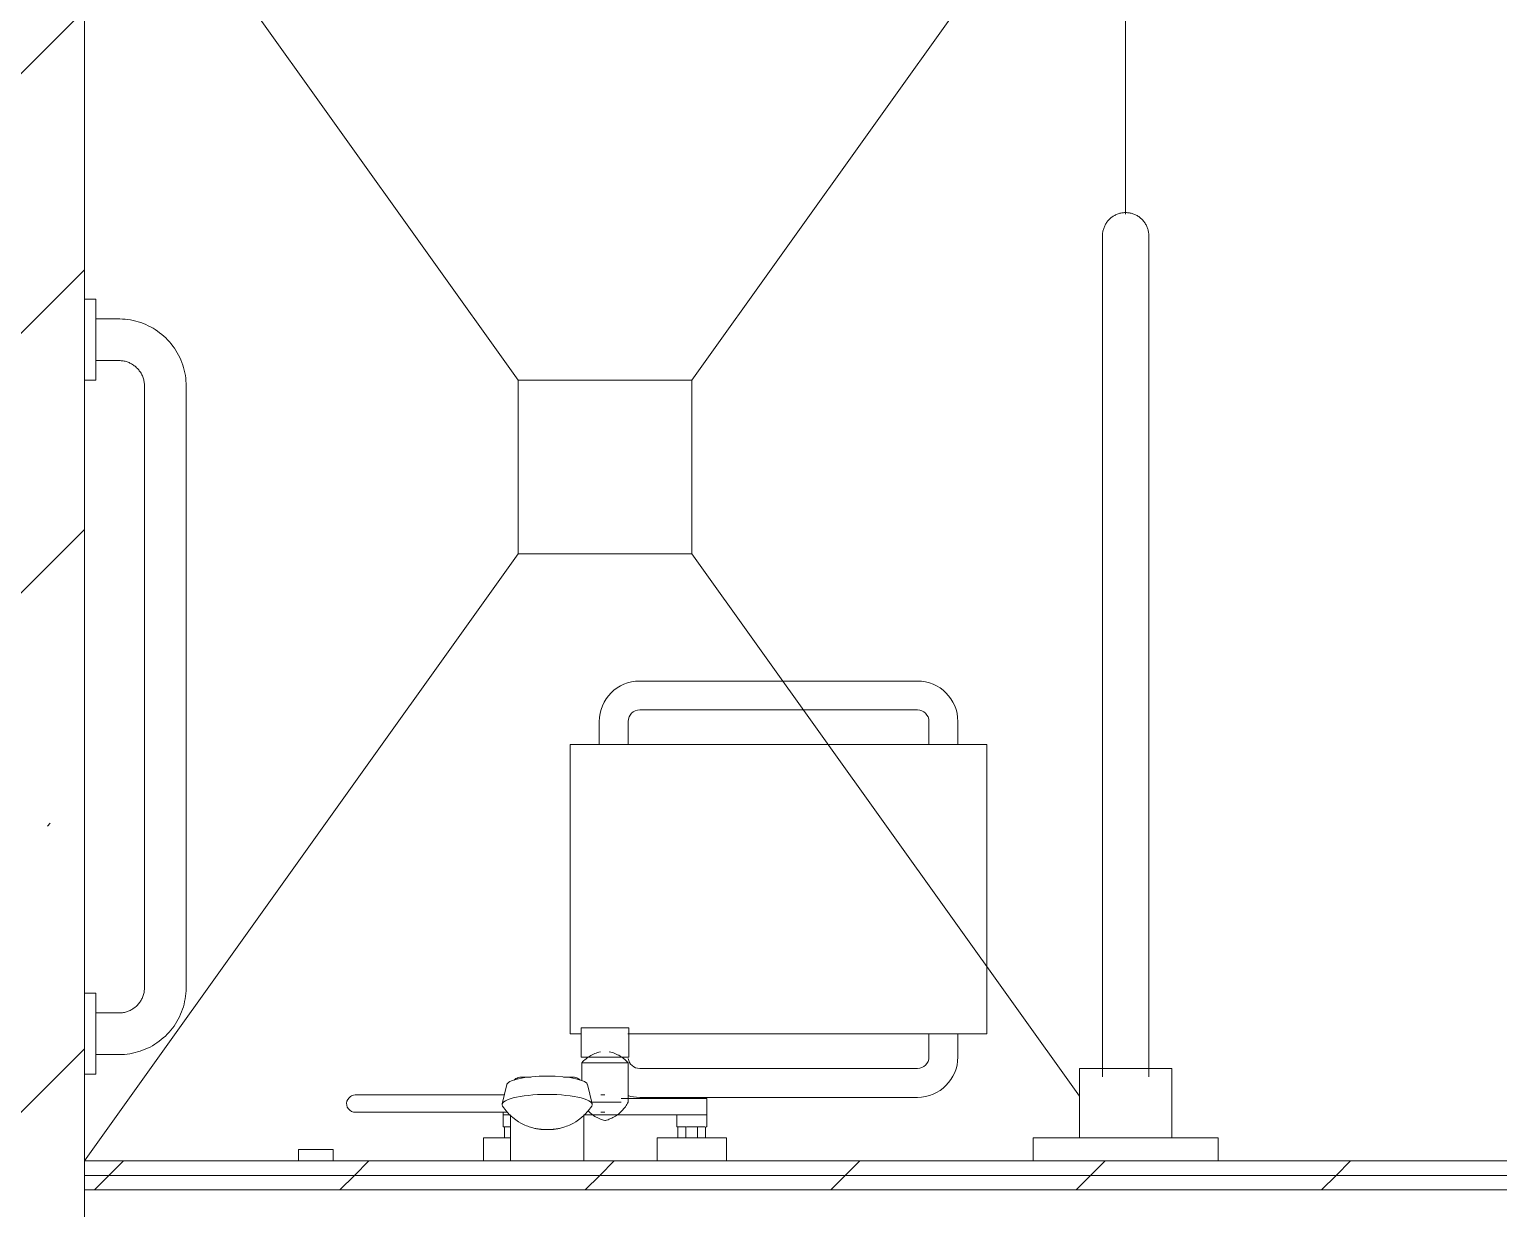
# Model space of a CAD drawing. Header units: millimetres. Extents: x -515342 to 330399, y -224905 to 507333.
# Drawn here: x -297428 to -296158, y 132972 to 133992 of the extents above; entities that cross this region are included whole.
import ezdxf

# ---------------------------------------------------------------- set-up
doc = ezdxf.new("R2010")
doc.units = ezdxf.units.MM
for name, color, linetype, lineweight in [('Оборудование', 7, 'Continuous', 0), ('Сантехника', 7, 'Continuous', 0), ('Стены внутренние', 7, 'Continuous', 0), ('Стены несущие', 7, 'Continuous', 0), ('Стены отделка', 7, 'Continuous', 0), ('Стены штриховка', 7, 'Continuous', 0)]:
    doc.layers.add(name, color=color, linetype=linetype, lineweight=lineweight)
pattern_1 = [(45, (-374025.76, 123368.6), (-106.06602, 106.06602), [])]

# ---------------------------------------------------------------- blocks, each defined once
blk = doc.blocks.new('МГН_Санузел_Поручень горизонтальный - АР_Сантехнические приборы_МГН_Поручень горизонтальный-3156318-О_АР_П_2__3_400_План 2 этажа')
at = {"layer": 'Сантехника'}
for p, q in [((-595.8, 88), (-1115.8, 88)), ((-1115.8, 52), (-595.8, 52)), ((-1173.8, 30), (-1173.8, 10)), ((-1137.8, 10), (-1137.8, 30)), ((-573.8, 30), (-573.8, 10)), ((-537.8, 10), (-537.8, 30)), ((-1190.8, 10), (-1190.8, 0)), ((-1190.8, 10), (-1155.8, 10)), ((-1155.8, 10), (-1120.8, 10)), ((-1120.8, 0), (-1120.8, 10)), ((-590.8, 10), (-590.8, 0)), ((-590.8, 10), (-555.8, 10)), ((-555.8, 10), (-520.8, 10)), ((-520.8, 0), (-520.8, 10))]:
    blk.add_line(p, q, dxfattribs=at)
at = {"layer": 'Сантехника', "flags": 128}
for points in [[(-1115.8, 88), (-1118.1, 88), (-1120.4, 87.8), (-1122.7, 87.6), (-1125, 87.3), (-1127.3, 86.8), (-1129.6, 86.3), (-1131.8, 85.7), (-1134, 85.1), (-1136.2, 84.3), (-1138.4, 83.4), (-1140.5, 82.5), (-1142.6, 81.4), (-1144.6, 80.3), (-1146.6, 79.1), (-1148.5, 77.9), (-1150.4, 76.5), (-1152.3, 75.1), (-1154, 73.6), (-1155.8, 72), (-1157.4, 70.4), (-1159, 68.7), (-1160.5, 67), (-1161.9, 65.1), (-1163.3, 63.3), (-1164.6, 61.3), (-1165.8, 59.4), (-1166.9, 57.3), (-1168, 55.3), (-1169, 53.2), (-1169.9, 51), (-1170.7, 48.8), (-1171.4, 46.6), (-1172, 44.4), (-1172.5, 42.1), (-1173, 39.9), (-1173.3, 37.6), (-1173.6, 35.3), (-1173.7, 32.9), (-1173.8, 30.6), (-1173.8, 30)], [(-537.8, 30), (-537.8, 32.3), (-538, 34.6), (-538.2, 36.9), (-538.5, 39.2), (-539, 41.5), (-539.5, 43.8), (-540.1, 46), (-540.7, 48.2), (-541.5, 50.4), (-542.4, 52.6), (-543.3, 54.7), (-544.3, 56.8), (-545.5, 58.8), (-546.7, 60.8), (-547.9, 62.7), (-549.3, 64.6), (-550.7, 66.5), (-552.2, 68.2), (-553.8, 70), (-555.4, 71.6), (-557.1, 73.2), (-558.8, 74.7), (-560.7, 76.1), (-562.5, 77.5), (-564.5, 78.8), (-566.4, 80), (-568.5, 81.2), (-570.5, 82.2), (-572.6, 83.2), (-574.8, 84.1), (-577, 84.9), (-579.2, 85.6), (-581.4, 86.2), (-583.7, 86.7), (-585.9, 87.2), (-588.2, 87.5), (-590.5, 87.8), (-592.9, 87.9), (-595.2, 88), (-595.8, 88)], [(-1137.8, 30), (-1137.8, 30.9), (-1137.7, 31.8), (-1137.6, 32.6), (-1137.5, 33.5), (-1137.4, 34.4), (-1137.2, 35.2), (-1136.9, 36.1), (-1136.7, 36.9), (-1136.4, 37.8), (-1136.1, 38.6), (-1135.7, 39.4), (-1135.3, 40.2), (-1134.9, 40.9), (-1134.4, 41.7), (-1134, 42.4), (-1133.4, 43.1), (-1132.9, 43.8), (-1132.3, 44.5), (-1131.7, 45.2), (-1131.1, 45.8), (-1130.5, 46.4), (-1129.8, 47), (-1129.1, 47.5), (-1128.4, 48), (-1127.7, 48.5), (-1126.9, 49), (-1126.2, 49.4), (-1125.4, 49.8), (-1124.6, 50.2), (-1123.8, 50.5), (-1122.9, 50.8), (-1122.1, 51.1), (-1121.3, 51.3), (-1120.4, 51.5), (-1119.5, 51.7), (-1118.7, 51.8), (-1117.8, 51.9), (-1116.9, 52), (-1116, 52), (-1115.8, 52)], [(-595.8, 52), (-594.9, 52), (-594, 51.9), (-593.2, 51.8), (-592.3, 51.7), (-591.4, 51.6), (-590.6, 51.4), (-589.7, 51.1), (-588.9, 50.9), (-588, 50.6), (-587.2, 50.3), (-586.4, 49.9), (-585.6, 49.5), (-584.9, 49.1), (-584.1, 48.6), (-583.4, 48.2), (-582.7, 47.6), (-582, 47.1), (-581.3, 46.5), (-580.6, 45.9), (-580, 45.3), (-579.4, 44.7), (-578.8, 44), (-578.3, 43.3), (-577.8, 42.6), (-577.3, 41.9), (-576.8, 41.1), (-576.4, 40.4), (-576, 39.6), (-575.6, 38.8), (-575.3, 38), (-575, 37.1), (-574.7, 36.3), (-574.5, 35.5), (-574.3, 34.6), (-574.1, 33.7), (-574, 32.9), (-573.9, 32), (-573.8, 31.1), (-573.8, 30.2), (-573.8, 30)]]:
    blk.add_lwpolyline(points, dxfattribs=at)
blk = doc.blocks.new('Опорный поручень - Откидной поручень для унитаза-8747127-О_АР_П_2__3_400_План 2 этажа')
at = {"layer": 'Оборудование'}
for p, q in [((1695, 5955), (1695, 5935)), ((1855, 5935), (1855, 5955)), ((1855, 5935), (1695, 5935)), ((1735, 5915), (1735, 5935)), ((1815, 5935), (1815, 5915)), ((1735, 5875), (1735, 5915)), ((1815, 5915), (1815, 5875)), ((1755, 5882.3), (1755, 5280)), ((1795, 5280), (1795, 5882.3)), ((1735, 5875), (1815, 5875))]:
    blk.add_line(p, q, dxfattribs=at)
at = {"layer": 'Оборудование', "flags": 128}
for points in [[(1755, 5280), (1755, 5275), (1755, 5270), (1755, 5265), (1755, 5260.1), (1755, 5255.2), (1755, 5250.3), (1755, 5245.5), (1755, 5240.7), (1755, 5236), (1755, 5231.3), (1755, 5226.8), (1755, 5222.3), (1755, 5217.9), (1755, 5213.6), (1755, 5209.4), (1755, 5205.4), (1755, 5201.4), (1755, 5197.6), (1755, 5193.9), (1755, 5190.3), (1755, 5186.9), (1755, 5183.7), (1755, 5180.5), (1755, 5177.6), (1755, 5174.8), (1755, 5172.2), (1755, 5169.8), (1755, 5167.5), (1755, 5165.4), (1755, 5163.5), (1755, 5161.8), (1755, 5160.2), (1755, 5158.9), (1755, 5157.8), (1755, 5156.8), (1755, 5156.1), (1755, 5155.5), (1755, 5155.2), (1755, 5155), (1755, 5155)], [(1755, 5155), (1755, 5155.1), (1755, 5155.4), (1755, 5155.9), (1755, 5156.6), (1755, 5157.5), (1755, 5158.6), (1755, 5159.9), (1755, 5161.3), (1755, 5163), (1755, 5164.9), (1755, 5166.9), (1755, 5169.1), (1755, 5171.5), (1755, 5174.1), (1755, 5176.8), (1755, 5179.7), (1755, 5182.8), (1755, 5186), (1755, 5189.4), (1755, 5192.9), (1755, 5196.6), (1755, 5200.4), (1755, 5204.3), (1755, 5208.3), (1755, 5212.5), (1755, 5216.7), (1755, 5221.1), (1755, 5225.5), (1755, 5230.1), (1755, 5234.7), (1755, 5239.4), (1755, 5244.2), (1755, 5249), (1755, 5253.8), (1755, 5258.8), (1755, 5263.7), (1755, 5268.7), (1755, 5273.7), (1755, 5278.7), (1755, 5280)], [(1795, 5280), (1795, 5275), (1795, 5270), (1795, 5265), (1795, 5260.1), (1795, 5255.2), (1795, 5250.3), (1795, 5245.5), (1795, 5240.7), (1795, 5236), (1795, 5231.3), (1795, 5226.8), (1795, 5222.3), (1795, 5217.9), (1795, 5213.6), (1795, 5209.4), (1795, 5205.4), (1795, 5201.4), (1795, 5197.6), (1795, 5193.9), (1795, 5190.3), (1795, 5186.9), (1795, 5183.7), (1795, 5180.5), (1795, 5177.6), (1795, 5174.8), (1795, 5172.2), (1795, 5169.8), (1795, 5167.5), (1795, 5165.4), (1795, 5163.5), (1795, 5161.8), (1795, 5160.2), (1795, 5158.9), (1795, 5157.8), (1795, 5156.8), (1795, 5156.1), (1795, 5155.5), (1795, 5155.2), (1795, 5155), (1795, 5155)], [(1795, 5155), (1795, 5155.1), (1795, 5155.4), (1795, 5155.9), (1795, 5156.6), (1795, 5157.5), (1795, 5158.6), (1795, 5159.9), (1795, 5161.3), (1795, 5163), (1795, 5164.9), (1795, 5166.9), (1795, 5169.1), (1795, 5171.5), (1795, 5174.1), (1795, 5176.8), (1795, 5179.7), (1795, 5182.8), (1795, 5186), (1795, 5189.4), (1795, 5192.9), (1795, 5196.6), (1795, 5200.4), (1795, 5204.3), (1795, 5208.3), (1795, 5212.5), (1795, 5216.7), (1795, 5221.1), (1795, 5225.5), (1795, 5230.1), (1795, 5234.7), (1795, 5239.4), (1795, 5244.2), (1795, 5249), (1795, 5253.8), (1795, 5258.8), (1795, 5263.7), (1795, 5268.7), (1795, 5273.7), (1795, 5278.7), (1795, 5280)], [(1775, 5135), (1774.2, 5135), (1773.4, 5135.1), (1772.6, 5135.1), (1771.8, 5135.3), (1771, 5135.4), (1770.2, 5135.6), (1769.5, 5135.8), (1768.7, 5136), (1768, 5136.3), (1767.2, 5136.6), (1766.5, 5136.9), (1765.8, 5137.3), (1765.1, 5137.6), (1764.4, 5138.1), (1763.7, 5138.5), (1763.1, 5139), (1762.4, 5139.4), (1761.8, 5140), (1761.2, 5140.5), (1760.7, 5141.1), (1760.1, 5141.7), (1759.6, 5142.3), (1759.1, 5142.9), (1758.6, 5143.5), (1758.2, 5144.2), (1757.8, 5144.9), (1757.4, 5145.6), (1757, 5146.3), (1756.7, 5147), (1756.4, 5147.8), (1756.1, 5148.5), (1755.8, 5149.3), (1755.6, 5150), (1755.4, 5150.8), (1755.3, 5151.6), (1755.2, 5152.4), (1755.1, 5153.2), (1755, 5154), (1755, 5154.8), (1755, 5155)], [(1795, 5155), (1795, 5154.2), (1794.9, 5153.4), (1794.9, 5152.6), (1794.7, 5151.8), (1794.6, 5151), (1794.4, 5150.2), (1794.2, 5149.5), (1794, 5148.7), (1793.7, 5148), (1793.4, 5147.2), (1793.1, 5146.5), (1792.7, 5145.8), (1792.4, 5145.1), (1791.9, 5144.4), (1791.5, 5143.7), (1791, 5143.1), (1790.6, 5142.4), (1790, 5141.8), (1789.5, 5141.2), (1788.9, 5140.7), (1788.3, 5140.1), (1787.7, 5139.6), (1787.1, 5139.1), (1786.5, 5138.6), (1785.8, 5138.2), (1785.1, 5137.8), (1784.4, 5137.4), (1783.7, 5137), (1783, 5136.7), (1782.2, 5136.4), (1781.5, 5136.1), (1780.7, 5135.8), (1780, 5135.6), (1779.2, 5135.4), (1778.4, 5135.3), (1777.6, 5135.2), (1776.8, 5135.1), (1776, 5135), (1775.2, 5135), (1775, 5135)]]:
    blk.add_lwpolyline(points, dxfattribs=at)
blk = doc.blocks.new('2D_Трап_1200хх900 - АР_Сантехнические приборы_Трап-V81-О_АР_П_2__3_400_План 2 этажа')
at = {"layer": 'Сантехника'}
for p, q in [((-75, 75), (-600, 450)), ((75, 75), (572, 430)), ((600, 430), (600, -450)), ((-75, 75), (75, 75)), ((-75, -75), (-75, 75)), ((75, 75), (75, -75)), ((-75, -75), (-544, -410)), ((75, -75), (-75, -75)), ((75, -75), (600, -450)), ((600, -450), (218.5, -450))]:
    blk.add_line(p, q, dxfattribs=at)
blk = doc.blocks.new('Смеситель с душем - Смеситель_СЛ-ОД-Т40-V108-О_АР_П_2__3_400_План 2 этажа')
at = {"layer": 'Сантехника'}
for p, q in [((18.2, 0), (18.2, -40)), ((81.8, -40), (81.8, 0)), ((-105, 0), (-105, -20)), ((-45, -20), (-45, 0)), ((105, -20), (105, 0)), ((-105, -20), (-45, -20)), ((-87, -29.6), (-87, -20)), ((-80, -29.6), (-80, -20)), ((-70, -20), (-70, -29.6)), ((-63, -29.6), (-63, -20)), ((81.9, -20), (105, -20)), ((87, -29.6), (87, -20)), ((-88, -29.6), (-88, -40)), ((-88, -29.6), (-87.5, -29.6)), ((-86.2, -29.6), (-80, -29.6)), ((-79.7, -29.6), (-70.3, -29.6)), ((-70, -29.6), (-62, -29.6)), ((-62, -40), (-62, -29.6)), ((81.9, -29.6), (88, -29.6)), ((88, -40), (88, -29.6)), ((-88, -40), (-88, -54)), ((-88, -40), (-75, -40)), ((-75, -40), (-88, -40)), ((-75, -40), (18.2, -40)), ((11.2, -49.3), (15.2, -66.1)), ((81.9, -40), (84.2, -40)), ((88, -40), (81.9, -40)), ((84.2, -40), (86.2, -40)), ((84.8, -66.1), (88.8, -49.3)), ((86.3, -40), (88, -40)), ((88, -42.1), (88, -40)), ((-75, -54), (-88, -54)), ((-14.1, -54), (-75, -54)), ((-20, -51), (-20, -85)), ((12.1, -51), (-14.1, -51)), ((20, -85), (20, -69.6)), ((28.2, -72.6), (35.8, -72.6)), ((64.2, -72.6), (71.8, -72.6)), ((20, -85), (-20, -85)), ((-20.5, -89.7), (-20.5, -110.7)), ((-20.5, -89.7), (20.5, -89.7)), ((20.5, -110.7), (20.5, -89.7)), ((-20.5, -110.7), (-20.5, -115)), ((20.5, -115), (20.5, -110.7)), ((20.5, -115), (-20.5, -115))]:
    blk.add_line(p, q, dxfattribs=at)
at = {"layer": 'Сантехника', "flags": 128}
for points in [[(-20, -51), (-19.5, -50), (-18.9, -48.9), (-18.3, -47.9), (-17.6, -46.9), (-16.9, -46), (-16.1, -45), (-15.4, -44.1), (-14.6, -43.3), (-13.7, -42.4), (-12.8, -41.6), (-11.9, -40.8), (-11, -40.1), (-10, -39.4), (-9, -38.8), (-8, -38.2), (-6.9, -37.6), (-5.9, -37.1), (-4.8, -36.6), (-3.7, -36.1), (-2.6, -35.7), (-1.4, -35.4), (-0.3, -35.1), (0, -35)], [(0, -35), (1.2, -35.3), (2.3, -35.7), (3.4, -36), (4.5, -36.5), (5.6, -36.9), (6.7, -37.5), (7.7, -38), (8.8, -38.6), (9.8, -39.3), (10.8, -40), (11.7, -40.7), (12.6, -41.4), (13.5, -42.2), (14.4, -43.1)], [(11.5, -47.5), (14.6, -43.3), (17.6, -40), (20.4, -37.5), (23, -35.6), (25.2, -34), (27.2, -32.8), (29, -31.9), (30.7, -31.1), (32.1, -30.5), (33.4, -30), (34.6, -29.6), (35.7, -29.2), (36.7, -28.9), (37.6, -28.7), (38.5, -28.4), (39.3, -28.2), (40.1, -28.1), (40.8, -27.9), (41.4, -27.8), (42.1, -27.7), (42.7, -27.6), (43.3, -27.5), (43.9, -27.4), (44.4, -27.4), (44.9, -27.3), (45.4, -27.3), (45.9, -27.2), (46.4, -27.2), (46.9, -27.2), (47.4, -27.1), (47.9, -27.1), (48.3, -27.1), (48.8, -27.1), (49.2, -27.1), (49.7, -27.1), (50, -27.1)], [(88.5, -47.5), (85.4, -43.3), (82.4, -40), (79.6, -37.5), (77, -35.6), (74.8, -34), (72.8, -32.8), (71, -31.9), (69.3, -31.1), (67.9, -30.5), (66.6, -30), (65.4, -29.6), (64.3, -29.2), (63.3, -28.9), (62.4, -28.7), (61.5, -28.4), (60.7, -28.2), (59.9, -28.1), (59.2, -27.9), (58.6, -27.8), (57.9, -27.7), (57.3, -27.6), (56.7, -27.5), (56.1, -27.4), (55.6, -27.4), (55.1, -27.3), (54.6, -27.3), (54.1, -27.2), (53.6, -27.2), (53.1, -27.2), (52.6, -27.1), (52.1, -27.1), (51.7, -27.1), (51.2, -27.1), (50.8, -27.1), (50.3, -27.1), (50, -27.1)], [(3.7, -42.1), (2.2, -42.1), (1.1, -42.1), (0.3, -42.1), (0, -42.1), (0, -42.1)], [(84.2, -42.1), (93.4, -42.1), (108.4, -42.1), (123.8, -42.1), (139, -42.1), (153.6, -42.1), (167.3, -42.1), (179.9, -42.1), (191.1, -42.1), (200.5, -42.1), (207.9, -42.1), (213, -42.1), (215.6, -42.1), (215.2, -42.1)], [(215.2, -42.1), (215.6, -42.1), (213, -42.1), (207.9, -42.1), (200.5, -42.1), (191.1, -42.1), (179.9, -42.1), (167.3, -42.1), (153.6, -42.1), (139, -42.1), (123.8, -42.1), (108.4, -42.1), (93.4, -42.1), (84.2, -42.1)], [(215.2, -42.1), (215.2, -42.1), (215.2, -42.1), (215.1, -42.1), (215.1, -42.1), (215, -42.1), (214.9, -42.1), (214.7, -42.1)], [(215.8, -42.1), (217.5, -42.3), (219.2, -42.9), (220.6, -43.8), (221.8, -45.1), (222.7, -46.6), (223.2, -48.3), (223.3, -50), (223, -51.7), (222.3, -53.3), (221.2, -54.7), (220.1, -55.7), (219, -56.3), (217.4, -56.9), (215.8, -57.1)], [(3.7, -57.1), (2.2, -57.1), (1.1, -57.1), (0.3, -57.1), (0, -57.1), (0, -57.1)], [(215.2, -57.1), (215.6, -57.1), (213, -57.1), (207.9, -57.1), (200.5, -57.1), (191.1, -57.1), (179.9, -57.1), (167.3, -57.1), (153.6, -57.1), (139, -57.1), (123.8, -57.1), (108.4, -57.1), (93.4, -57.1), (86.9, -57.1)], [(86.9, -57.1), (93.4, -57.1), (108.4, -57.1), (123.8, -57.1), (139, -57.1), (153.6, -57.1), (167.3, -57.1), (179.9, -57.1), (191.1, -57.1), (200.5, -57.1), (207.9, -57.1), (213, -57.1), (215.6, -57.1), (215.2, -57.1)], [(215.2, -57.1), (215.2, -57.1), (215.2, -57.1), (215.1, -57.1), (215.1, -57.1), (215, -57.1), (214.9, -57.1), (214.7, -57.1)], [(-3.7, -94.4), (-4.9, -94.1), (-6.1, -93.8), (-7.3, -93.4), (-8.5, -92.9), (-9.7, -92.5), (-10.8, -91.9), (-11.9, -91.4), (-13, -90.7), (-14.1, -90.1), (-15.1, -89.4), (-16.1, -88.6), (-17.1, -87.8), (-18, -87), (-18.9, -86.1), (-19.8, -85.2), (-20, -85)], [(20, -85), (19.1, -85.9), (18.2, -86.8), (17.3, -87.6), (16.3, -88.4), (15.3, -89.2), (14.3, -89.9), (13.2, -90.6), (12.2, -91.2), (11.1, -91.8), (9.9, -92.3), (8.8, -92.8), (7.6, -93.3), (6.4, -93.7), (5.2, -94.1), (4, -94.4)]]:
    blk.add_lwpolyline(points, dxfattribs=at)
at = {"layer": 'Сантехника'}
for centre, start, end in [((28.2, -62.6), 227.0926, 270), ((28.2, -62.6), 227.0926, 255), ((71.8, -62.6), 270, 312.9074), ((71.8, -62.6), 288.7217, 312.9074)]:
    blk.add_arc(centre, 10, start, end, dxfattribs=at)
for centre, major_axis, start_param, end_param in [((50, -48.8), (38.9, 0), 2.997442, 4.712389), ((50, -48.8), (38.9, 0), 4.712389, 6.427336), ((50, -65.6), (-34.9, 0), 0, 1.570796), ((50, -65.6), (-34.9, 0), 1.570796, 3.141593)]:
    blk.add_ellipse(centre, major_axis=major_axis, ratio=0.224951, start_param=start_param, end_param=end_param, dxfattribs=at)
blk = doc.blocks.new('2D_МГН_Санузел_Аксессуары - АР_Сантехнические приборы_Комплект 4-10688746-О_АР_П_2__3_400_План 2 этажа')
at = {"layer": 'Сантехника'}
for p, q in [((-124.1, 37.5), (-124.1, 47.5)), ((-124.1, 47.5), (-94.1, 47.5)), ((-94.1, 47.5), (-94.1, 37.5))]:
    blk.add_line(p, q, dxfattribs=at)
blk = doc.blocks.new('2D_МГН_Санузел_Аксессуары - АР_Сантехнические приборы_Табурет для душа-V147-О_АР_П_2__3_400_План 2 этажа')
at = {"layer": 'Сантехника'}
for p, q in [((-229.1, 452.5), (10.9, 452.5)), ((-229.1, 427.5), (10.9, 427.5)), ((-264.1, 397.5), (-264.1, 417.5)), ((-239.1, 397.5), (-239.1, 417.5)), ((20.9, 417.5), (20.9, 397.5)), ((45.9, 417.5), (45.9, 397.5)), ((-289.1, 397.5), (70.9, 397.5)), ((-289.1, 147.5), (-289.1, 397.5)), ((70.9, 397.5), (70.9, 147.5)), ((-279.6, 147.5), (-289.1, 147.5)), ((70.9, 147.5), (-239.3, 147.5)), ((20.9, 127.5), (20.9, 147.5)), ((45.9, 127.5), (45.9, 147.5)), ((-229.1, 117.5), (10.9, 117.5)), ((-229.1, 92.5), (10.9, 92.5))]:
    blk.add_line(p, q, dxfattribs=at)
for centre, radius, start, end in [((-229.1, 417.5), 35, 90, 180), ((10.9, 417.5), 35, 360, 90), ((-229.1, 417.5), 10, 90, 180), ((10.9, 417.5), 10, 360, 90), ((10.9, 127.5), 10, 270, 360), ((10.9, 127.5), 35, 270, 0), ((-229.1, 127.5), 10, 187.682, 270), ((-229.1, 127.5), 35, 252.8571, 270)]:
    blk.add_arc(centre, radius, start, end, dxfattribs=at)

msp = doc.modelspace()

# ---------------------------------------------------------------- hatches: boundary and pattern name
at = {"layer": 'Стены внутренние'}
h = msp.add_hatch(dxfattribs=at)
h.set_pattern_fill('FP_1', color=256, style=0, pattern_type=2)
h.set_pattern_definition([(45, (-374025.76, 123368.6), (-224.5064, 224.5064), []), (45, (-373801.25, 123368.6), (-224.5064, 224.5064), [396.875, -79.375, 3.353, -76.022])])
h.paths.add_polyline_path([(-297770.759, 132763.6058), (-297380.759, 132763.6058), (-297380.759, 138773.6058), (-297770.759, 138773.6058), (-297770.759, 132823.5203)])
h.paths.add_polyline_path([(-297558.3942, 133280.125), (-297593.1238, 133280.125), (-297625.759, 133292.0033), (-297652.3635, 133314.327), (-297669.7283, 133344.4038), (-297675.759, 133378.6058), (-297669.7283, 133412.8078), (-297652.3635, 133442.8846), (-297625.759, 133465.2083), (-297593.1238, 133477.0866), (-297558.3942, 133477.0866), (-297525.759, 133465.2083), (-297499.1546, 133442.8846), (-297481.7897, 133412.8078), (-297475.759, 133378.6058), (-297481.7897, 133344.4038), (-297499.1546, 133314.327), (-297525.759, 133292.0033), (-297551.0331, 133282.8042)])
h.paths.add_polyline_path([(-297593.1238, 133655.125), (-297625.759, 133667.0033), (-297652.3635, 133689.327), (-297669.7283, 133719.4038), (-297675.759, 133753.6058), (-297669.7283, 133787.8078), (-297652.3635, 133817.8846), (-297625.759, 133840.2083), (-297593.1238, 133852.0866), (-297558.3942, 133852.0866), (-297525.759, 133840.2083), (-297499.1546, 133817.8846), (-297481.7897, 133787.8078), (-297475.759, 133753.6058), (-297481.7897, 133719.4038), (-297499.1546, 133689.327), (-297525.759, 133667.0033), (-297558.3942, 133655.125)])
h.paths.add_polyline_path([(-297558.3942, 134055.125), (-297593.1238, 134055.125), (-297625.759, 134067.0033), (-297652.3635, 134089.327), (-297669.7283, 134119.4038), (-297675.759, 134153.6058), (-297669.7283, 134187.8078), (-297652.3635, 134217.8846), (-297625.759, 134240.2083), (-297593.1238, 134252.0866), (-297558.3942, 134252.0866), (-297525.759, 134240.2083), (-297499.1546, 134217.8846), (-297481.7897, 134187.8078), (-297475.759, 134153.6058), (-297481.7897, 134119.4038), (-297499.1546, 134089.327), (-297525.759, 134067.0033), (-297551.0331, 134057.8042)])
h.paths.add_polyline_path([(-297593.1238, 134435.125), (-297625.759, 134447.0033), (-297652.3635, 134469.327), (-297669.7283, 134499.4038), (-297675.759, 134533.6058), (-297669.7283, 134567.8078), (-297652.3635, 134597.8846), (-297625.759, 134620.2083), (-297593.1238, 134632.0866), (-297558.3942, 134632.0866), (-297525.759, 134620.2083), (-297499.1546, 134597.8846), (-297481.7897, 134567.8078), (-297475.759, 134533.6058), (-297481.7897, 134499.4038), (-297499.1546, 134469.327), (-297525.759, 134447.0033), (-297558.3942, 134435.125)])
h.paths.add_polyline_path([(-297594.8003, 134797.656), (-297627.4355, 134809.5342), (-297654.04, 134831.858), (-297671.4048, 134861.9347), (-297677.4355, 134896.1367), (-297671.4048, 134930.3388), (-297654.04, 134960.4155), (-297627.4355, 134982.7393), (-297594.8003, 134994.6175), (-297560.0707, 134994.6175), (-297527.4355, 134982.7393), (-297500.8311, 134960.4155), (-297483.4663, 134930.3388), (-297477.4355, 134896.1367), (-297483.4663, 134861.9347), (-297500.8311, 134831.858), (-297527.4355, 134809.5342), (-297560.0707, 134797.656)])
h.paths.add_polyline_path([(-297593.1238, 135175.125), (-297625.759, 135187.0033), (-297652.3635, 135209.327), (-297669.7283, 135239.4038), (-297675.759, 135273.6058), (-297669.7283, 135307.8078), (-297652.3635, 135337.8846), (-297625.759, 135360.2083), (-297593.1238, 135372.0866), (-297558.3942, 135372.0866), (-297525.759, 135360.2083), (-297499.1546, 135337.8846), (-297481.7897, 135307.8078), (-297475.759, 135273.6058), (-297481.7897, 135239.4038), (-297499.1546, 135209.327), (-297525.759, 135187.0033), (-297558.3942, 135175.125)])
h = msp.add_hatch(dxfattribs=at)
h.set_pattern_fill('FP_6', color=256, style=0, pattern_type=2)
h.set_pattern_definition(pattern_1)
h.paths.add_polyline_path([(-294933.761, 133001.1058), (-294780.759, 133001.1058), (-294780.759, 133013.6058), (-297380.759, 133013.6058), (-297380.759, 133001.1058), (-295151.8625, 133001.1058)])
h = msp.add_hatch(dxfattribs=at)
h.set_pattern_fill('FP_6', color=256, style=0, pattern_type=2)
h.set_pattern_definition(pattern_1)
h.paths.add_polyline_path([(-296242.3971, 132988.6058), (-294780.759, 132988.6058), (-294780.759, 133001.1058), (-297380.759, 133001.1058), (-297380.759, 132988.6058), (-296460.5076, 132988.6058)])

# ---------------------------------------------------------------- linework, layer by layer
at = {"layer": 'Стены несущие'}
msp.add_line((-297380.759, 132763.6058), (-297380.759, 135063.6058), dxfattribs=at)
at = {"layer": 'Стены отделка'}
msp.add_line((-294780.759, 133013.6058), (-297380.759, 133013.6058), dxfattribs=at)
at = {"layer": 'Стены штриховка'}
for p, q in [((-294780.759, 133001.1058), (-297380.759, 133001.1058)), ((-294780.759, 132988.6058), (-297380.759, 132988.6058))]:
    msp.add_line(p, q, dxfattribs=at)

# ---------------------------------------------------------------- block references
at = {"layer": 'Оборудование', "rotation": 180}
msp.add_blockref('Опорный поручень - Откидной поручень для унитаза-8747127-О_АР_П_2__3_400_План 2 этажа', (-294705.759, 138968.6058), dxfattribs=at)
at = {"layer": 'Сантехника'}
for name, p, rotation in [('2D_Трап_1200хх900 - АР_Сантехнические приборы_Трап-V81-О_АР_П_2__3_400_План 2 этажа', (-296930.759, 133613.6058), 89.99999999999812), ('МГН_Санузел_Поручень горизонтальный - АР_Сантехнические приборы_МГН_Поручень горизонтальный-3156318-О_АР_П_2__3_400_План 2 этажа', (-297380.759, 132567.8101), 270.0000000000002), ('Смеситель с душем - Смеситель_СЛ-ОД-Т40-V108-О_АР_П_2__3_400_План 2 этажа', (-296930.759, 133013.6058), 180)]:
    msp.add_blockref(name, p, dxfattribs=dict(at, rotation=rotation))
for name, p in [('2D_МГН_Санузел_Аксессуары - АР_Сантехнические приборы_Табурет для душа-V147-О_АР_П_2__3_400_План 2 этажа', (-296671.6844, 132976.1058)), ('2D_МГН_Санузел_Аксессуары - АР_Сантехнические приборы_Комплект 4-10688746-О_АР_П_2__3_400_План 2 этажа', (-297071.6844, 132976.1058))]:
    msp.add_blockref(name, p, dxfattribs=at)

doc.saveas('drawing.dxf')
